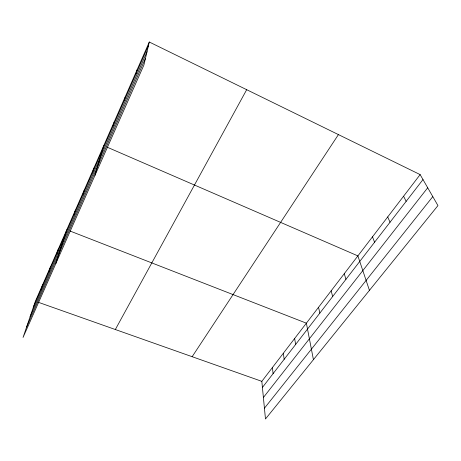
<?xml version="1.0" encoding="UTF-8"?>
<svg xmlns="http://www.w3.org/2000/svg" width="461" height="461" viewBox="0 0 461 461"><rect width="100%" height="100%" fill="white"/><g stroke="black" fill="none" stroke-linecap="round" stroke-linejoin="round"><path stroke-width="0.69" d="M149.295 42.014L143.907 65.059L23.05 337.44L35.376 301.24L149.295 42.014L420.138 174.604L437.95 205.589L265.478 418.986L261.831 381.345L420.138 174.604M136.058 73.806L137.073 69.83M124.274 100.579L125.432 96.32M113.043 126.095L114.328 121.583M94.943 175.411L103.731 145.693M92.396 173.013L93.9 168.075M82.882 194.623L84.478 189.506M73.772 215.327L75.448 210.055M55.856 263.508L66.787 229.768M56.645 254.242L58.466 248.704M48.584 272.549L50.468 266.896M40.839 290.148L42.781 284.397M33.388 307.084L148.442 45.668M30.109 316.713L147.019 51.741M26.594 327.028L145.48 58.328M115.336 329.523L246.687 89.693M192.151 356.699L338.426 134.6M262.418 387.453L422.991 179.56M263.392 397.497L427.71 187.771M264.43 408.21L432.793 196.611M38.027 302.18L261.831 381.345M70.101 231.059L306.375 323.173L313.422 359.661M106.981 147.105L357.892 255.895L369.44 290.355M403.577 196.23L406.153 201.365M387.713 216.952L390.029 222.242M372.494 236.821L374.574 242.244M344.275 273.678L345.934 279.331M331.165 290.799L332.64 296.538M318.539 307.285L319.842 313.105M294.642 338.489L295.634 344.453M283.325 353.276L284.172 359.292M272.388 367.555L273.108 373.617"/></g></svg>
